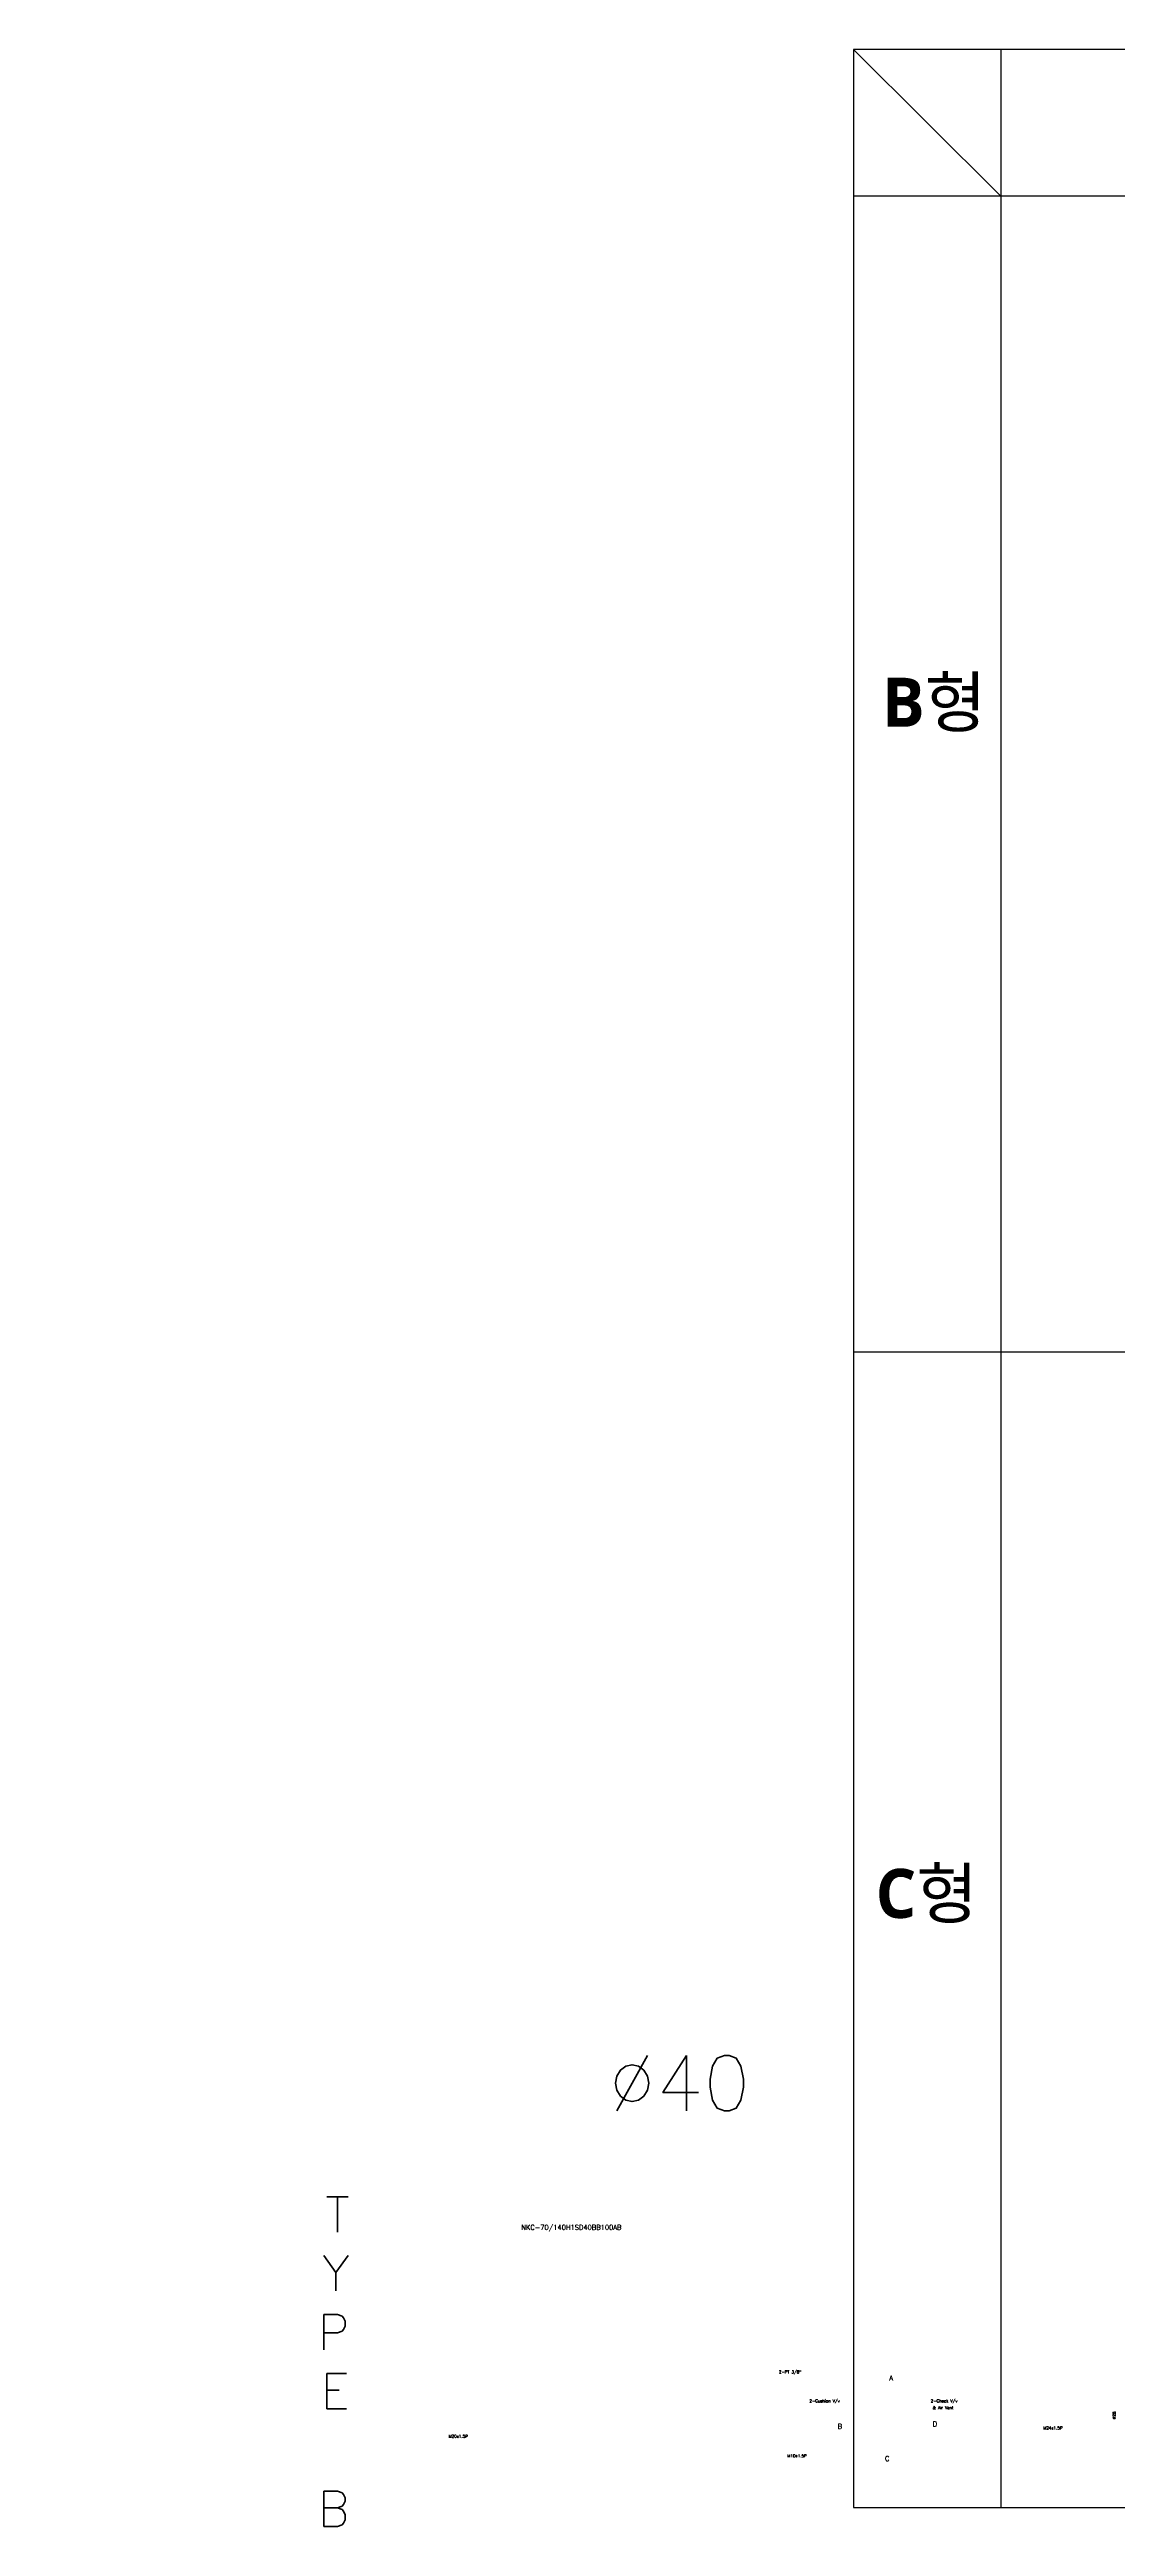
# Model space of a CAD drawing. Extents: x -819 to 29893, y -8942 to 9886.
# Drawn here: x -819 to 268, y -19 to 2505 of the extents above; entities that cross this region are included whole.
import ezdxf

# ---------------------------------------------------------------- set-up
doc = ezdxf.new("R2010")
doc.units = 0
doc.header["$LTSCALE"] = 10
doc.header["$MEASUREMENT"] = 0
doc.layers.get('0').update_dxf_attribs({"linetype": 'CONTINUOUS'})
doc.layers.add('ML', color=7, linetype='CONTINUOUS')
doc.styles.add('GHS', font='romans', dxfattribs={"bigfont": 'ghs'})
doc.styles.add('문자', font='romans.shx')

msp = doc.modelspace()

# ---------------------------------------------------------------- linework, layer by layer
for p, q in [((8900.8, 2505.2), (-0.5, 2505.2)), ((-0.5, 2505.2), (-0.5, 0.5)), ((149.5, 2355.7), (-0.5, 2505.2)), ((149.5, 2505.2), (149.5, 0)), ((8900.8, 2355.7), (-0.5, 2355.7)), ((0, 1177.9), (8901.3, 1177.9)), ((0, 0), (8900.8, 0))]:
    msp.add_line(p, q)
for centre in [(0, 1669.8), (0, 1178.4), (0, 0.5)]:
    msp.add_arc(centre, 0.5, 180, 270)

# ---------------------------------------------------------------- texts
at = {"char_height": 50, "attachment_point": 1, "style": '문자'}
for s, insert in [('{\\fMalgun Gothic|b1|i0|c129|p50;B형}', (28.3, 1865)), ('{\\fMalgun Gothic|b1|i0|c129|p50;C형}', (22, 650.9))]:
    msp.add_mtext_dynamic_manual_height_columns(s, width=655.383, gutter_width=160, heights=[0], dxfattribs=dict(at, insert=insert))
at = {"layer": 'ML', "color": 7, "style": 'GHS'}
msp.add_text('%%C40', height=56.25, dxfattribs=at).set_placement((-250.1, 404.4))
at = {"layer": 'ML', "color": 4, "style": 'GHS'}
msp.add_text('NKC-70/140H1SD40BB100AB', height=5, dxfattribs=at).set_placement((-338.8, 283))
at = {"layer": 'ML', "style": 'GHS'}
for s, p in [('A', (35.9, 129.5)), ('B', (-16.6, 80.2)), ('D', (80.2, 82.7)), ('C', (31.6, 47.4))]:
    msp.add_text(s, height=5, dxfattribs=at).set_placement(p)
at = {"layer": 'ML', "color": 2, "style": 'GHS'}
msp.add_text('M10x1.5P', height=3, dxfattribs=at).set_placement((-67.8, 51.2))
at = {"layer": 'ML', "color": 7, "insert": (-513.7, -19.3), "char_height": 36, "width": 1336.238, "attachment_point": 9, "style": 'GHS'}
msp.add_mtext('\\pi-9,l9,t9;T\\P\\pi0,l0,tz;Y\\P\\pi-9,l9,t9;P\\PE\\P\\PB', dxfattribs=at)
at = {"layer": 'ML', "color": 2, "char_height": 3, "style": 'GHS'}
for s, insert, attachment_point in [('2-PT 3/8"', (-76.4, 135.7), 7), ('2-Cushion V/v', (-45.4, 106.2), 7), ('2-Check V/v', (78.2, 106.2), 7), ('& Air Vent', (80.2, 100.2), 7), ('M24x1.5P', (212.4, 79.6), 9), ('\\A1;', (-819.3, 74.1), 7), ('M20x1.5P', (-393.3, 71.1), 9)]:
    msp.add_mtext(s, dxfattribs=dict(at, insert=insert, attachment_point=attachment_point))
at = {"layer": 'ML', "color": 2, "insert": (265, 93.9), "char_height": 3, "attachment_point": 5, "rotation": 90, "style": 'GHS'}
msp.add_mtext('\\A1;%%C28', dxfattribs=at)

doc.saveas('drawing.dxf')
